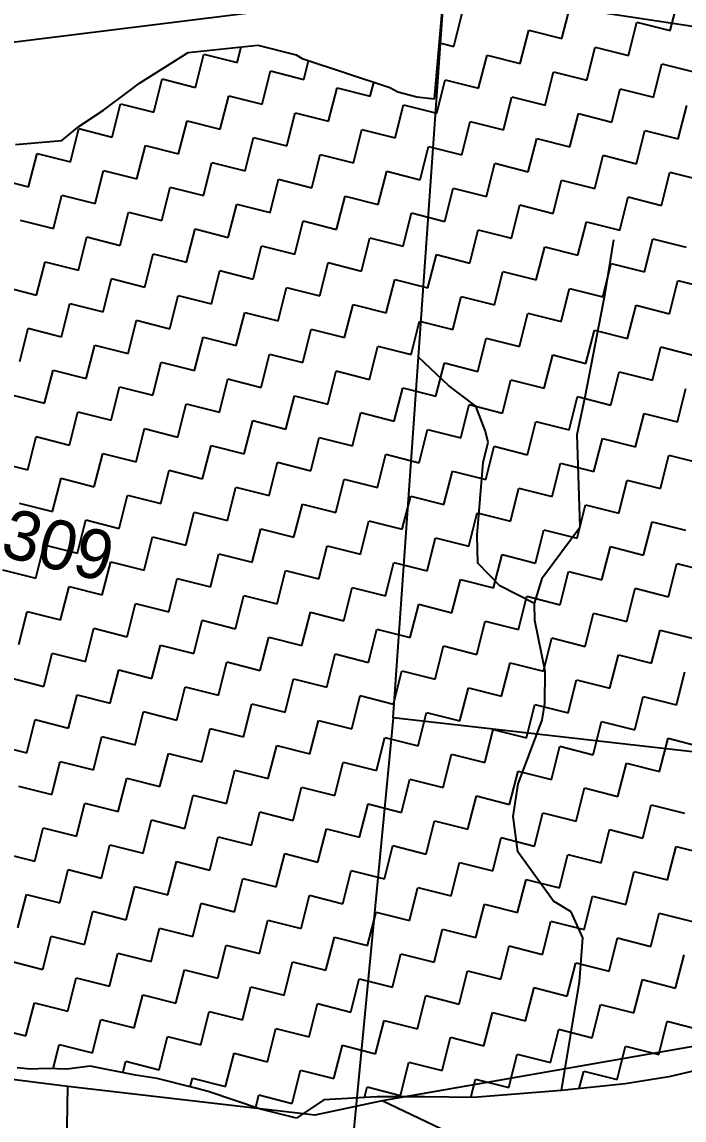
# Model space of a CAD drawing. Header units: metres. Extents: x 281097 to 285452, y 2029380 to 2031700.
# Drawn here: x 282608.5 to 282846.6, y 2030445 to 2030840.1 of the extents above; entities that cross this region are included whole.
import ezdxf
from ezdxf.enums import TextEntityAlignment as Align

# ---------------------------------------------------------------- set-up
doc = ezdxf.new("R2010")
doc.units = ezdxf.units.M
doc.header["$MEASUREMENT"] = 0
for name, color, linetype in [('LINE_WATER', 4, 'Continuous'), ('POLY_HATCH', 12, 'Continuous'), ('POLY_PARCEL', 6, 'Continuous'), ('TEXT_PARCEL', 7, 'Continuous'), ('V_BOUND_LINE', 7, 'Continuous')]:
    doc.layers.add(name, color=color, linetype=linetype)
doc.styles.add('TEXT_MAP', font='', dxfattribs={"height": 2.5})
doc.styles.get('TEXT_MAP').set_extended_font_data('Kruti Dev 050')

msp = doc.modelspace()

# ---------------------------------------------------------------- linework, layer by layer
at = {"layer": 'LINE_WATER'}
for p, q in [((282818.2, 2030742.42), (282821.4, 2030761.67)), ((282811, 2030705.23), (282818.2, 2030742.42)), ((282761.86, 2030709.32), (282751.11, 2030719.5)), ((282771.67, 2030701.82), (282761.86, 2030709.32)), ((282808.19, 2030691.65), (282811, 2030705.23)), ((282775.05, 2030693.16), (282771.67, 2030701.82)), ((282776.22, 2030688.96), (282775.05, 2030693.16)), ((282809.27, 2030658.49), (282808.19, 2030691.65)), ((282774.36, 2030681.63), (282776.22, 2030688.96)), ((282772.18, 2030655.43), (282774.36, 2030681.63)), ((282772.41, 2030645.34), (282772.18, 2030655.43)), ((282795.71, 2030640.19), (282809.27, 2030658.49)), ((282780.39, 2030637.19), (282772.41, 2030645.34)), ((282792.8, 2030630.89), (282795.71, 2030640.19)), ((282792.8, 2030630.89), (282780.39, 2030637.19)), ((282792.91, 2030624.74), (282792.8, 2030630.89)), ((282796.66, 2030606.51), (282792.91, 2030624.74)), ((282796.49, 2030594.85), (282796.66, 2030606.51)), ((282795.56, 2030588.95), (282796.49, 2030594.85)), ((282786.97, 2030566.05), (282795.56, 2030588.95)), ((282785.1, 2030554.26), (282786.97, 2030566.05)), ((282786.89, 2030541.55), (282785.1, 2030554.26)), ((282799.69, 2030523.82), (282786.89, 2030541.55)), ((282805.97, 2030520), (282799.69, 2030523.82)), ((282810.27, 2030510.55), (282805.97, 2030520)), ((282809.04, 2030494.7), (282810.27, 2030510.55)), ((282802.5, 2030455.67), (282809.04, 2030494.7))]:
    msp.add_line(p, q, dxfattribs=at)
at = {"layer": 'POLY_HATCH'}
for p, q in [((282756.86, 2030812.37), (282760.37, 2030852.14)), ((282650.79, 2030818.07), (282668.25, 2030829.12)), ((282668.25, 2030829.12), (282693.34, 2030831.71)), ((282693.34, 2030831.71), (282707.12, 2030828.22)), ((282707.12, 2030828.22), (282709.22, 2030826.88)), ((282709.22, 2030826.88), (282740.78, 2030816.44)), ((282646.76, 2030815.02), (282650.79, 2030818.07)), ((282637.74, 2030808.35), (282646.76, 2030815.02)), ((282740.78, 2030816.44), (282743.65, 2030814.9)), ((282743.65, 2030814.9), (282750.54, 2030813.15)), ((282750.54, 2030813.15), (282756.86, 2030812.37)), ((282756.86, 2030812.37), (282756.86, 2030812.37)), ((282628.91, 2030802.45), (282637.74, 2030808.35)), ((282622.77, 2030797.49), (282628.91, 2030802.45)), ((282606.11, 2030796.01), (282622.77, 2030797.49)), ((282611.56, 2030463.38), (282606.77, 2030463.78)), ((282617.3, 2030463.56), (282611.56, 2030463.38)), ((282624.58, 2030463.34), (282617.3, 2030463.56)), ((282633.01, 2030464.46), (282624.58, 2030463.34)), ((282649.27, 2030461.16), (282633.01, 2030464.46)), ((282858.79, 2030464.67), (282841.13, 2030460.57)), ((282657.12, 2030459.98), (282649.27, 2030461.16)), ((282670.9, 2030456.49), (282657.12, 2030459.98)), ((282825.5, 2030458.1), (282802.5, 2030455.67)), ((282841.13, 2030460.57), (282825.5, 2030458.1)), ((282675.49, 2030455.33), (282670.9, 2030456.49)), ((282694.24, 2030448.95), (282675.49, 2030455.33)), ((282736.11, 2030453.42), (282717.07, 2030452.35)), ((282753.25, 2030453.37), (282736.11, 2030453.42)), ((282770.9, 2030453.18), (282753.25, 2030453.37)), ((282802.5, 2030455.67), (282770.9, 2030453.18)), ((282717.07, 2030452.35), (282707.21, 2030445.73)), ((282707.21, 2030445.73), (282694.24, 2030448.95))]:
    msp.add_line(p, q, dxfattribs=at)
at = {"layer": 'POLY_HATCH', "linetype": 'Continuous'}
for p, q in [((282841.66, 2030836.96), (282844.7, 2030848.94)), ((282802.72, 2030834.09), (282805.75, 2030846.06)), ((282763.78, 2030831.22), (282766.81, 2030843.19)), ((282787.72, 2030825.15), (282790.75, 2030837.12)), ((282790.75, 2030837.12), (282802.72, 2030834.09)), ((282826.66, 2030828.03), (282829.69, 2030840)), ((282829.69, 2030840), (282841.66, 2030836.96)), ((282685.89, 2030825.47), (282687.31, 2030831.09)), ((282758.64, 2030832.52), (282763.78, 2030831.22)), ((282811.66, 2030819.09), (282814.69, 2030831.06)), ((282814.69, 2030831.06), (282826.66, 2030828.03)), ((282670.88, 2030816.53), (282673.91, 2030828.5)), ((282673.91, 2030828.5), (282685.89, 2030825.47)), ((282709.83, 2030819.4), (282711.53, 2030826.12)), ((282772.71, 2030816.21), (282775.75, 2030828.18)), ((282775.75, 2030828.18), (282787.72, 2030825.15)), ((282835.6, 2030813.02), (282838.63, 2030824.99)), ((282838.63, 2030824.99), (282850.6, 2030821.96)), ((282694.82, 2030810.47), (282697.86, 2030822.44)), ((282697.86, 2030822.44), (282709.83, 2030819.4)), ((282796.66, 2030810.15), (282799.69, 2030822.12)), ((282799.69, 2030822.12), (282811.66, 2030819.09)), ((282655.88, 2030807.59), (282658.91, 2030819.56)), ((282658.91, 2030819.56), (282670.88, 2030816.53)), ((282733.77, 2030813.34), (282735.04, 2030818.34)), ((282757.71, 2030807.28), (282760.74, 2030819.25)), ((282760.74, 2030819.25), (282772.71, 2030816.21)), ((282679.82, 2030801.53), (282682.85, 2030813.5)), ((282682.85, 2030813.5), (282694.82, 2030810.47)), ((282718.77, 2030804.4), (282721.8, 2030816.37)), ((282721.8, 2030816.37), (282733.77, 2030813.34)), ((282781.65, 2030801.21), (282784.68, 2030813.18)), ((282784.68, 2030813.18), (282796.66, 2030810.15)), ((282820.6, 2030804.08), (282823.63, 2030816.06)), ((282823.63, 2030816.06), (282835.6, 2030813.02)), ((282640.88, 2030798.65), (282643.91, 2030810.62)), ((282643.91, 2030810.62), (282655.88, 2030807.59)), ((282742.71, 2030798.34), (282745.74, 2030810.31)), ((282745.74, 2030810.31), (282757.71, 2030807.28)), ((282844.54, 2030798.02), (282847.57, 2030809.99)), ((282703.76, 2030795.46), (282706.79, 2030807.43)), ((282706.79, 2030807.43), (282718.77, 2030804.4)), ((282805.59, 2030795.15), (282808.63, 2030807.12)), ((282808.63, 2030807.12), (282820.6, 2030804.08)), ((282625.87, 2030789.72), (282628.9, 2030801.69)), ((282628.9, 2030801.69), (282640.88, 2030798.65)), ((282664.82, 2030792.59), (282667.85, 2030804.56)), ((282667.85, 2030804.56), (282679.82, 2030801.53)), ((282727.7, 2030789.4), (282730.74, 2030801.37)), ((282730.74, 2030801.37), (282742.71, 2030798.34)), ((282766.65, 2030792.27), (282769.68, 2030804.24)), ((282769.68, 2030804.24), (282781.65, 2030801.21)), ((282829.54, 2030789.08), (282832.57, 2030801.05)), ((282832.57, 2030801.05), (282844.54, 2030798.02)), ((282688.76, 2030786.52), (282691.79, 2030798.5)), ((282691.79, 2030798.5), (282703.76, 2030795.46)), ((282790.59, 2030786.21), (282793.62, 2030798.18)), ((282793.62, 2030798.18), (282805.59, 2030795.15)), ((282649.81, 2030783.65), (282652.85, 2030795.62)), ((282652.85, 2030795.62), (282664.82, 2030792.59)), ((282751.65, 2030783.33), (282754.68, 2030795.3)), ((282754.68, 2030795.3), (282766.65, 2030792.27)), ((282610.87, 2030780.78), (282613.9, 2030792.75)), ((282613.9, 2030792.75), (282625.87, 2030789.72)), ((282673.76, 2030777.59), (282676.79, 2030789.56)), ((282676.79, 2030789.56), (282688.76, 2030786.52)), ((282712.7, 2030780.46), (282715.73, 2030792.43)), ((282715.73, 2030792.43), (282727.7, 2030789.4)), ((282775.59, 2030777.27), (282778.62, 2030789.24)), ((282778.62, 2030789.24), (282790.59, 2030786.21)), ((282814.53, 2030780.14), (282817.56, 2030792.11)), ((282817.56, 2030792.11), (282829.54, 2030789.08)), ((282634.81, 2030774.71), (282637.84, 2030786.68)), ((282637.84, 2030786.68), (282649.81, 2030783.65)), ((282736.64, 2030774.4), (282739.67, 2030786.37)), ((282739.67, 2030786.37), (282751.65, 2030783.33)), ((282838.47, 2030774.08), (282841.51, 2030786.05)), ((282841.51, 2030786.05), (282853.48, 2030783.02)), ((282598.9, 2030783.81), (282610.87, 2030780.78)), ((282697.7, 2030771.52), (282700.73, 2030783.49)), ((282700.73, 2030783.49), (282712.7, 2030780.46)), ((282799.53, 2030771.2), (282802.56, 2030783.17)), ((282802.56, 2030783.17), (282814.53, 2030780.14)), ((282619.81, 2030765.77), (282622.84, 2030777.74)), ((282622.84, 2030777.74), (282634.81, 2030774.71)), ((282658.75, 2030768.65), (282661.78, 2030780.62)), ((282661.78, 2030780.62), (282673.76, 2030777.59)), ((282721.64, 2030765.46), (282724.67, 2030777.43)), ((282724.67, 2030777.43), (282736.64, 2030774.4)), ((282760.58, 2030768.33), (282763.62, 2030780.3)), ((282763.62, 2030780.3), (282775.59, 2030777.27)), ((282682.69, 2030762.58), (282685.73, 2030774.55)), ((282685.73, 2030774.55), (282697.7, 2030771.52)), ((282784.53, 2030762.27), (282787.56, 2030774.24)), ((282787.56, 2030774.24), (282799.53, 2030771.2)), ((282823.47, 2030765.14), (282826.5, 2030777.11)), ((282826.5, 2030777.11), (282838.47, 2030774.08)), ((282643.75, 2030759.71), (282646.78, 2030771.68)), ((282646.78, 2030771.68), (282658.75, 2030768.65)), ((282745.58, 2030759.39), (282748.61, 2030771.36)), ((282748.61, 2030771.36), (282760.58, 2030768.33)), ((282607.84, 2030768.81), (282619.81, 2030765.77)), ((282667.69, 2030753.64), (282670.72, 2030765.62)), ((282670.72, 2030765.62), (282682.69, 2030762.58)), ((282706.64, 2030756.52), (282709.67, 2030768.49)), ((282709.67, 2030768.49), (282721.64, 2030765.46)), ((282808.47, 2030756.2), (282811.5, 2030768.17)), ((282811.5, 2030768.17), (282823.47, 2030765.14)), ((282628.75, 2030750.77), (282631.78, 2030762.74)), ((282631.78, 2030762.74), (282643.75, 2030759.71)), ((282730.58, 2030750.45), (282733.61, 2030762.42)), ((282733.61, 2030762.42), (282745.58, 2030759.39)), ((282769.52, 2030753.33), (282772.55, 2030765.3)), ((282772.55, 2030765.3), (282784.53, 2030762.27)), ((282832.41, 2030750.14), (282835.44, 2030762.11)), ((282835.44, 2030762.11), (282847.41, 2030759.07)), ((282691.63, 2030747.58), (282694.66, 2030759.55)), ((282694.66, 2030759.55), (282706.64, 2030756.52)), ((282793.46, 2030747.26), (282796.5, 2030759.23)), ((282796.5, 2030759.23), (282808.47, 2030756.2)), ((282613.74, 2030741.83), (282616.78, 2030753.8)), ((282616.78, 2030753.8), (282628.75, 2030750.77)), ((282652.69, 2030744.71), (282655.72, 2030756.68)), ((282655.72, 2030756.68), (282667.69, 2030753.64)), ((282754.52, 2030744.39), (282757.55, 2030756.36)), ((282757.55, 2030756.36), (282769.52, 2030753.33)), ((282676.63, 2030738.64), (282679.66, 2030750.61)), ((282679.66, 2030750.61), (282691.63, 2030747.58)), ((282715.57, 2030741.51), (282718.61, 2030753.49)), ((282718.61, 2030753.49), (282730.58, 2030750.45)), ((282778.46, 2030738.32), (282781.49, 2030750.29)), ((282781.49, 2030750.29), (282793.46, 2030747.26)), ((282817.41, 2030741.2), (282820.44, 2030753.17)), ((282820.44, 2030753.17), (282832.41, 2030750.14)), ((282637.68, 2030735.77), (282640.72, 2030747.74)), ((282640.72, 2030747.74), (282652.69, 2030744.71)), ((282739.52, 2030735.45), (282742.55, 2030747.42)), ((282742.55, 2030747.42), (282754.52, 2030744.39)), ((282841.35, 2030735.13), (282844.38, 2030747.1)), ((282844.38, 2030747.1), (282856.35, 2030744.07)), ((282601.77, 2030744.86), (282613.74, 2030741.83)), ((282661.63, 2030729.7), (282664.66, 2030741.67)), ((282664.66, 2030741.67), (282676.63, 2030738.64)), ((282700.57, 2030732.58), (282703.6, 2030744.55)), ((282703.6, 2030744.55), (282715.57, 2030741.51)), ((282802.4, 2030732.26), (282805.44, 2030744.23)), ((282805.44, 2030744.23), (282817.41, 2030741.2)), ((282622.68, 2030726.83), (282625.71, 2030738.8)), ((282625.71, 2030738.8), (282637.68, 2030735.77)), ((282724.51, 2030726.51), (282727.55, 2030738.48)), ((282727.55, 2030738.48), (282739.52, 2030735.45)), ((282763.46, 2030729.39), (282766.49, 2030741.36)), ((282766.49, 2030741.36), (282778.46, 2030738.32)), ((282826.34, 2030726.19), (282829.38, 2030738.17)), ((282829.38, 2030738.17), (282841.35, 2030735.13)), ((282685.57, 2030723.64), (282688.6, 2030735.61)), ((282688.6, 2030735.61), (282700.57, 2030732.58)), ((282787.4, 2030723.32), (282790.43, 2030735.29)), ((282790.43, 2030735.29), (282802.4, 2030732.26)), ((282607.68, 2030717.89), (282610.71, 2030729.86)), ((282610.71, 2030729.86), (282622.68, 2030726.83)), ((282646.62, 2030720.76), (282649.66, 2030732.74)), ((282649.66, 2030732.74), (282661.63, 2030729.7)), ((282748.45, 2030720.45), (282751.49, 2030732.42)), ((282751.49, 2030732.42), (282763.46, 2030729.39)), ((282670.56, 2030714.7), (282673.6, 2030726.67)), ((282673.6, 2030726.67), (282685.57, 2030723.64)), ((282709.51, 2030717.57), (282712.54, 2030729.54)), ((282712.54, 2030729.54), (282724.51, 2030726.51)), ((282772.4, 2030714.38), (282775.43, 2030726.35)), ((282775.43, 2030726.35), (282787.4, 2030723.32)), ((282811.34, 2030717.26), (282814.37, 2030729.23)), ((282814.37, 2030729.23), (282826.34, 2030726.19)), ((282631.62, 2030711.83), (282634.65, 2030723.8)), ((282634.65, 2030723.8), (282646.62, 2030720.76)), ((282733.45, 2030711.51), (282736.48, 2030723.48)), ((282736.48, 2030723.48), (282748.45, 2030720.45)), ((282835.28, 2030711.19), (282838.32, 2030723.16)), ((282838.32, 2030723.16), (282850.29, 2030720.13)), ((282694.51, 2030708.63), (282697.54, 2030720.61)), ((282697.54, 2030720.61), (282709.51, 2030717.57)), ((282796.34, 2030708.32), (282799.37, 2030720.29)), ((282799.37, 2030720.29), (282811.34, 2030717.26)), ((282616.62, 2030702.89), (282619.65, 2030714.86)), ((282619.65, 2030714.86), (282631.62, 2030711.83)), ((282655.56, 2030705.76), (282658.59, 2030717.73)), ((282658.59, 2030717.73), (282670.56, 2030714.7)), ((282718.45, 2030702.57), (282721.48, 2030714.54)), ((282721.48, 2030714.54), (282733.45, 2030711.51)), ((282757.39, 2030705.44), (282760.43, 2030717.41)), ((282760.43, 2030717.41), (282772.4, 2030714.38)), ((282820.28, 2030702.25), (282823.31, 2030714.22)), ((282823.31, 2030714.22), (282835.28, 2030711.19)), ((282679.5, 2030699.7), (282682.54, 2030711.67)), ((282682.54, 2030711.67), (282694.51, 2030708.63)), ((282781.33, 2030699.38), (282784.37, 2030711.35)), ((282784.37, 2030711.35), (282796.34, 2030708.32)), ((282640.56, 2030696.82), (282643.59, 2030708.79)), ((282643.59, 2030708.79), (282655.56, 2030705.76)), ((282742.39, 2030696.51), (282745.42, 2030708.48)), ((282745.42, 2030708.48), (282757.39, 2030705.44)), ((282844.22, 2030696.19), (282847.25, 2030708.16)), ((282604.65, 2030705.92), (282616.62, 2030702.89)), ((282664.5, 2030690.76), (282667.53, 2030702.73)), ((282667.53, 2030702.73), (282679.5, 2030699.7)), ((282703.44, 2030693.63), (282706.48, 2030705.6)), ((282706.48, 2030705.6), (282718.45, 2030702.57)), ((282766.33, 2030690.44), (282769.36, 2030702.41)), ((282769.36, 2030702.41), (282781.33, 2030699.38)), ((282805.28, 2030693.31), (282808.31, 2030705.29)), ((282808.31, 2030705.29), (282820.28, 2030702.25)), ((282625.55, 2030687.88), (282628.59, 2030699.85)), ((282628.59, 2030699.85), (282640.56, 2030696.82)), ((282727.39, 2030687.57), (282730.42, 2030699.54)), ((282730.42, 2030699.54), (282742.39, 2030696.51)), ((282829.22, 2030687.25), (282832.25, 2030699.22)), ((282832.25, 2030699.22), (282844.22, 2030696.19)), ((282688.44, 2030684.69), (282691.47, 2030696.66)), ((282691.47, 2030696.66), (282703.44, 2030693.63)), ((282790.27, 2030684.38), (282793.31, 2030696.35)), ((282793.31, 2030696.35), (282805.28, 2030693.31)), ((282610.55, 2030678.95), (282613.58, 2030690.92)), ((282613.58, 2030690.92), (282625.55, 2030687.88)), ((282649.5, 2030681.82), (282652.53, 2030693.79)), ((282652.53, 2030693.79), (282664.5, 2030690.76)), ((282712.38, 2030678.63), (282715.42, 2030690.6)), ((282715.42, 2030690.6), (282727.39, 2030687.57)), ((282751.33, 2030681.5), (282754.36, 2030693.47)), ((282754.36, 2030693.47), (282766.33, 2030690.44)), ((282673.44, 2030675.75), (282676.47, 2030687.73)), ((282676.47, 2030687.73), (282688.44, 2030684.69)), ((282775.27, 2030675.44), (282778.3, 2030687.41)), ((282778.3, 2030687.41), (282790.27, 2030684.38)), ((282814.21, 2030678.31), (282817.25, 2030690.28)), ((282817.25, 2030690.28), (282829.22, 2030687.25)), ((282634.49, 2030672.88), (282637.53, 2030684.85)), ((282637.53, 2030684.85), (282649.5, 2030681.82)), ((282736.33, 2030672.56), (282739.36, 2030684.53)), ((282739.36, 2030684.53), (282751.33, 2030681.5)), ((282838.16, 2030672.25), (282841.19, 2030684.22)), ((282841.19, 2030684.22), (282853.16, 2030681.18)), ((282598.58, 2030681.98), (282610.55, 2030678.95)), ((282658.44, 2030666.82), (282661.47, 2030678.79)), ((282661.47, 2030678.79), (282673.44, 2030675.75)), ((282697.38, 2030669.69), (282700.41, 2030681.66)), ((282700.41, 2030681.66), (282712.38, 2030678.63)), ((282760.27, 2030666.5), (282763.3, 2030678.47)), ((282763.3, 2030678.47), (282775.27, 2030675.44)), ((282799.21, 2030669.37), (282802.24, 2030681.34)), ((282802.24, 2030681.34), (282814.21, 2030678.31)), ((282619.49, 2030663.94), (282622.52, 2030675.91)), ((282622.52, 2030675.91), (282634.49, 2030672.88)), ((282721.32, 2030663.63), (282724.35, 2030675.6)), ((282724.35, 2030675.6), (282736.33, 2030672.56)), ((282823.15, 2030663.31), (282826.19, 2030675.28)), ((282826.19, 2030675.28), (282838.16, 2030672.25)), ((282682.38, 2030660.75), (282685.41, 2030672.72)), ((282685.41, 2030672.72), (282697.38, 2030669.69)), ((282784.21, 2030660.43), (282787.24, 2030672.4)), ((282787.24, 2030672.4), (282799.21, 2030669.37)), ((282607.52, 2030666.97), (282619.49, 2030663.94)), ((282643.43, 2030657.88), (282646.46, 2030669.85)), ((282646.46, 2030669.85), (282658.44, 2030666.82)), ((282706.32, 2030654.69), (282709.35, 2030666.66)), ((282709.35, 2030666.66), (282721.32, 2030663.63)), ((282745.26, 2030657.56), (282748.3, 2030669.53)), ((282748.3, 2030669.53), (282760.27, 2030666.5)), ((282667.37, 2030651.81), (282670.41, 2030663.78)), ((282670.41, 2030663.78), (282682.38, 2030660.75)), ((282769.21, 2030651.5), (282772.24, 2030663.47)), ((282772.24, 2030663.47), (282784.21, 2030660.43)), ((282808.15, 2030654.37), (282811.18, 2030666.34)), ((282811.18, 2030666.34), (282823.15, 2030663.31)), ((282628.43, 2030648.94), (282631.46, 2030660.91)), ((282631.46, 2030660.91), (282643.43, 2030657.88)), ((282730.26, 2030648.62), (282733.29, 2030660.59)), ((282733.29, 2030660.59), (282745.26, 2030657.56)), ((282832.09, 2030648.3), (282835.12, 2030660.28)), ((282835.12, 2030660.28), (282847.1, 2030657.24)), ((282652.37, 2030642.87), (282655.4, 2030654.85)), ((282655.4, 2030654.85), (282667.37, 2030651.81)), ((282691.32, 2030645.75), (282694.35, 2030657.72)), ((282694.35, 2030657.72), (282706.32, 2030654.69)), ((282793.15, 2030645.43), (282796.18, 2030657.4)), ((282796.18, 2030657.4), (282808.15, 2030654.37)), ((282613.43, 2030640), (282616.46, 2030651.97)), ((282616.46, 2030651.97), (282628.43, 2030648.94)), ((282715.26, 2030639.68), (282718.29, 2030651.65)), ((282718.29, 2030651.65), (282730.26, 2030648.62)), ((282754.2, 2030642.56), (282757.23, 2030654.53)), ((282757.23, 2030654.53), (282769.21, 2030651.5)), ((282817.09, 2030639.37), (282820.12, 2030651.34)), ((282820.12, 2030651.34), (282832.09, 2030648.3)), ((282676.31, 2030636.81), (282679.34, 2030648.78)), ((282679.34, 2030648.78), (282691.32, 2030645.75)), ((282778.14, 2030636.49), (282781.18, 2030648.46)), ((282781.18, 2030648.46), (282793.15, 2030645.43)), ((282601.45, 2030643.03), (282613.43, 2030640)), ((282637.37, 2030633.94), (282640.4, 2030645.91)), ((282640.4, 2030645.91), (282652.37, 2030642.87)), ((282739.2, 2030633.62), (282742.23, 2030645.59)), ((282742.23, 2030645.59), (282754.2, 2030642.56)), ((282841.03, 2030633.3), (282844.06, 2030645.27)), ((282844.06, 2030645.27), (282856.03, 2030642.24)), ((282661.31, 2030627.87), (282664.34, 2030639.84)), ((282664.34, 2030639.84), (282676.31, 2030636.81)), ((282700.25, 2030630.74), (282703.29, 2030642.72)), ((282703.29, 2030642.72), (282715.26, 2030639.68)), ((282763.14, 2030627.55), (282766.17, 2030639.52)), ((282766.17, 2030639.52), (282778.14, 2030636.49)), ((282802.09, 2030630.43), (282805.12, 2030642.4)), ((282805.12, 2030642.4), (282817.09, 2030639.37)), ((282622.36, 2030625), (282625.4, 2030636.97)), ((282625.4, 2030636.97), (282637.37, 2030633.94)), ((282724.2, 2030624.68), (282727.23, 2030636.65)), ((282727.23, 2030636.65), (282739.2, 2030633.62)), ((282826.03, 2030624.36), (282829.06, 2030636.33)), ((282829.06, 2030636.33), (282841.03, 2030633.3)), ((282685.25, 2030621.81), (282688.28, 2030633.78)), ((282688.28, 2030633.78), (282700.25, 2030630.74)), ((282787.08, 2030621.49), (282790.11, 2030633.46)), ((282790.11, 2030633.46), (282802.09, 2030630.43)), ((282607.36, 2030616.06), (282610.39, 2030628.03)), ((282610.39, 2030628.03), (282622.36, 2030625)), ((282646.31, 2030618.93), (282649.34, 2030630.9)), ((282649.34, 2030630.9), (282661.31, 2030627.87)), ((282709.19, 2030615.74), (282712.22, 2030627.71)), ((282712.22, 2030627.71), (282724.2, 2030624.68)), ((282748.14, 2030618.62), (282751.17, 2030630.59)), ((282751.17, 2030630.59), (282763.14, 2030627.55)), ((282811.02, 2030615.42), (282814.06, 2030627.4)), ((282814.06, 2030627.4), (282826.03, 2030624.36)), ((282670.25, 2030612.87), (282673.28, 2030624.84)), ((282673.28, 2030624.84), (282685.25, 2030621.81)), ((282772.08, 2030612.55), (282775.11, 2030624.52)), ((282775.11, 2030624.52), (282787.08, 2030621.49)), ((282631.3, 2030609.99), (282634.33, 2030621.96)), ((282634.33, 2030621.96), (282646.31, 2030618.93)), ((282733.13, 2030609.68), (282736.17, 2030621.65)), ((282736.17, 2030621.65), (282748.14, 2030618.62)), ((282834.97, 2030609.36), (282838, 2030621.33)), ((282838, 2030621.33), (282849.97, 2030618.3)), ((282655.24, 2030603.93), (282658.28, 2030615.9)), ((282658.28, 2030615.9), (282670.25, 2030612.87)), ((282694.19, 2030606.8), (282697.22, 2030618.77)), ((282697.22, 2030618.77), (282709.19, 2030615.74)), ((282757.08, 2030603.61), (282760.11, 2030615.58)), ((282760.11, 2030615.58), (282772.08, 2030612.55)), ((282796.02, 2030606.49), (282799.05, 2030618.46)), ((282799.05, 2030618.46), (282811.02, 2030615.42)), ((282616.3, 2030601.06), (282619.33, 2030613.03)), ((282619.33, 2030613.03), (282631.3, 2030609.99)), ((282718.13, 2030600.74), (282721.16, 2030612.71)), ((282721.16, 2030612.71), (282733.13, 2030609.68)), ((282819.96, 2030600.42), (282822.99, 2030612.39)), ((282822.99, 2030612.39), (282834.97, 2030609.36)), ((282679.19, 2030597.86), (282682.22, 2030609.84)), ((282682.22, 2030609.84), (282694.19, 2030606.8)), ((282781.02, 2030597.55), (282784.05, 2030609.52)), ((282784.05, 2030609.52), (282796.02, 2030606.49)), ((282604.33, 2030604.09), (282616.3, 2030601.06)), ((282640.24, 2030594.99), (282643.27, 2030606.96)), ((282643.27, 2030606.96), (282655.24, 2030603.93)), ((282703.13, 2030591.8), (282706.16, 2030603.77)), ((282706.16, 2030603.77), (282718.13, 2030600.74)), ((282742.07, 2030594.67), (282745.1, 2030606.64)), ((282745.1, 2030606.64), (282757.08, 2030603.61)), ((282804.96, 2030591.48), (282807.99, 2030603.45)), ((282807.99, 2030603.45), (282819.96, 2030600.42)), ((282843.9, 2030594.36), (282846.94, 2030606.33)), ((282664.18, 2030588.93), (282667.21, 2030600.9)), ((282667.21, 2030600.9), (282679.19, 2030597.86)), ((282766.01, 2030588.61), (282769.05, 2030600.58)), ((282769.05, 2030600.58), (282781.02, 2030597.55)), ((282625.24, 2030586.05), (282628.27, 2030598.02)), ((282628.27, 2030598.02), (282640.24, 2030594.99)), ((282727.07, 2030585.74), (282730.1, 2030597.71)), ((282730.1, 2030597.71), (282742.07, 2030594.67)), ((282828.9, 2030585.42), (282831.93, 2030597.39)), ((282831.93, 2030597.39), (282843.9, 2030594.36)), ((282649.18, 2030579.99), (282652.21, 2030591.96)), ((282652.21, 2030591.96), (282664.18, 2030588.93)), ((282688.12, 2030582.86), (282691.16, 2030594.83)), ((282691.16, 2030594.83), (282703.13, 2030591.8)), ((282751.01, 2030579.67), (282754.04, 2030591.64)), ((282754.04, 2030591.64), (282766.01, 2030588.61)), ((282789.96, 2030582.54), (282792.99, 2030594.51)), ((282792.99, 2030594.51), (282804.96, 2030591.48)), ((282610.23, 2030577.11), (282613.27, 2030589.08)), ((282613.27, 2030589.08), (282625.24, 2030586.05)), ((282712.07, 2030576.8), (282715.1, 2030588.77)), ((282715.1, 2030588.77), (282727.07, 2030585.74)), ((282813.9, 2030576.48), (282816.93, 2030588.45)), ((282816.93, 2030588.45), (282828.9, 2030585.42)), ((282673.12, 2030573.92), (282676.15, 2030585.89)), ((282676.15, 2030585.89), (282688.12, 2030582.86)), ((282774.95, 2030573.61), (282777.99, 2030585.58)), ((282777.99, 2030585.58), (282789.96, 2030582.54)), ((282598.26, 2030580.15), (282610.23, 2030577.11)), ((282634.18, 2030571.05), (282637.21, 2030583.02)), ((282637.21, 2030583.02), (282649.18, 2030579.99)), ((282697.06, 2030567.86), (282700.1, 2030579.83)), ((282700.1, 2030579.83), (282712.07, 2030576.8)), ((282736.01, 2030570.73), (282739.04, 2030582.7)), ((282739.04, 2030582.7), (282751.01, 2030579.67)), ((282837.84, 2030570.41), (282840.87, 2030582.39)), ((282840.87, 2030582.39), (282852.84, 2030579.35)), ((282658.12, 2030564.98), (282661.15, 2030576.96)), ((282661.15, 2030576.96), (282673.12, 2030573.92)), ((282759.95, 2030564.67), (282762.98, 2030576.64)), ((282762.98, 2030576.64), (282774.95, 2030573.61)), ((282798.89, 2030567.54), (282801.93, 2030579.51)), ((282801.93, 2030579.51), (282813.9, 2030576.48)), ((282619.17, 2030562.11), (282622.21, 2030574.08)), ((282622.21, 2030574.08), (282634.18, 2030571.05)), ((282721, 2030561.79), (282724.04, 2030573.76)), ((282724.04, 2030573.76), (282736.01, 2030570.73)), ((282822.84, 2030561.48), (282825.87, 2030573.45)), ((282825.87, 2030573.45), (282837.84, 2030570.41)), ((282643.11, 2030556.05), (282646.15, 2030568.02)), ((282646.15, 2030568.02), (282658.12, 2030564.98)), ((282682.06, 2030558.92), (282685.09, 2030570.89)), ((282685.09, 2030570.89), (282697.06, 2030567.86)), ((282783.89, 2030558.6), (282786.92, 2030570.57)), ((282786.92, 2030570.57), (282798.89, 2030567.54)), ((282607.2, 2030565.14), (282619.17, 2030562.11)), ((282706, 2030552.85), (282709.03, 2030564.83)), ((282709.03, 2030564.83), (282721, 2030561.79)), ((282744.95, 2030555.73), (282747.98, 2030567.7)), ((282747.98, 2030567.7), (282759.95, 2030564.67)), ((282807.83, 2030552.54), (282810.87, 2030564.51)), ((282810.87, 2030564.51), (282822.84, 2030561.48)), ((282667.06, 2030549.98), (282670.09, 2030561.95)), ((282670.09, 2030561.95), (282682.06, 2030558.92)), ((282768.89, 2030549.66), (282771.92, 2030561.63)), ((282771.92, 2030561.63), (282783.89, 2030558.6)), ((282628.11, 2030547.11), (282631.14, 2030559.08)), ((282631.14, 2030559.08), (282643.11, 2030556.05)), ((282729.94, 2030546.79), (282732.98, 2030558.76)), ((282732.98, 2030558.76), (282744.95, 2030555.73)), ((282831.77, 2030546.47), (282834.81, 2030558.44)), ((282834.81, 2030558.44), (282846.78, 2030555.41)), ((282652.05, 2030541.04), (282655.09, 2030553.01)), ((282655.09, 2030553.01), (282667.06, 2030549.98)), ((282691, 2030543.92), (282694.03, 2030555.89)), ((282694.03, 2030555.89), (282706, 2030552.85)), ((282753.88, 2030540.73), (282756.92, 2030552.7)), ((282756.92, 2030552.7), (282768.89, 2030549.66)), ((282792.83, 2030543.6), (282795.86, 2030555.57)), ((282795.86, 2030555.57), (282807.83, 2030552.54)), ((282613.11, 2030538.17), (282616.14, 2030550.14)), ((282616.14, 2030550.14), (282628.11, 2030547.11)), ((282714.94, 2030537.85), (282717.97, 2030549.82)), ((282717.97, 2030549.82), (282729.94, 2030546.79)), ((282816.77, 2030537.53), (282819.8, 2030549.51)), ((282819.8, 2030549.51), (282831.77, 2030546.47)), ((282675.99, 2030534.98), (282679.03, 2030546.95)), ((282679.03, 2030546.95), (282691, 2030543.92)), ((282777.83, 2030534.66), (282780.86, 2030546.63)), ((282780.86, 2030546.63), (282792.83, 2030543.6)), ((282601.14, 2030541.2), (282613.11, 2030538.17)), ((282637.05, 2030532.1), (282640.08, 2030544.08)), ((282640.08, 2030544.08), (282652.05, 2030541.04)), ((282699.94, 2030528.91), (282702.97, 2030540.88)), ((282702.97, 2030540.88), (282714.94, 2030537.85)), ((282738.88, 2030531.79), (282741.91, 2030543.76)), ((282741.91, 2030543.76), (282753.88, 2030540.73)), ((282801.77, 2030528.6), (282804.8, 2030540.57)), ((282804.8, 2030540.57), (282816.77, 2030537.53)), ((282840.71, 2030531.47), (282843.75, 2030543.44)), ((282843.75, 2030543.44), (282855.72, 2030540.41)), ((282660.99, 2030526.04), (282664.02, 2030538.01)), ((282664.02, 2030538.01), (282675.99, 2030534.98)), ((282762.82, 2030525.72), (282765.86, 2030537.69)), ((282765.86, 2030537.69), (282777.83, 2030534.66)), ((282622.05, 2030523.17), (282625.08, 2030535.14)), ((282625.08, 2030535.14), (282637.05, 2030532.1)), ((282723.88, 2030522.85), (282726.91, 2030534.82)), ((282726.91, 2030534.82), (282738.88, 2030531.79)), ((282825.71, 2030522.53), (282828.74, 2030534.5)), ((282828.74, 2030534.5), (282840.71, 2030531.47)), ((282645.99, 2030517.1), (282649.02, 2030529.07)), ((282649.02, 2030529.07), (282660.99, 2030526.04)), ((282684.93, 2030519.97), (282687.97, 2030531.95)), ((282687.97, 2030531.95), (282699.94, 2030528.91)), ((282747.82, 2030516.78), (282750.85, 2030528.75)), ((282750.85, 2030528.75), (282762.82, 2030525.72)), ((282786.76, 2030519.66), (282789.8, 2030531.63)), ((282789.8, 2030531.63), (282801.77, 2030528.6)), ((282607.04, 2030514.23), (282610.08, 2030526.2)), ((282610.08, 2030526.2), (282622.05, 2030523.17)), ((282708.87, 2030513.91), (282711.91, 2030525.88)), ((282711.91, 2030525.88), (282723.88, 2030522.85)), ((282810.71, 2030513.59), (282813.74, 2030525.56)), ((282813.74, 2030525.56), (282825.71, 2030522.53)), ((282669.93, 2030511.04), (282672.96, 2030523.01)), ((282672.96, 2030523.01), (282684.93, 2030519.97)), ((282771.76, 2030510.72), (282774.79, 2030522.69)), ((282774.79, 2030522.69), (282786.76, 2030519.66)), ((282630.99, 2030508.16), (282634.02, 2030520.13)), ((282634.02, 2030520.13), (282645.99, 2030517.1)), ((282693.87, 2030504.97), (282696.9, 2030516.94)), ((282696.9, 2030516.94), (282708.87, 2030513.91)), ((282732.82, 2030507.85), (282735.85, 2030519.82)), ((282735.85, 2030519.82), (282747.82, 2030516.78)), ((282795.7, 2030504.65), (282798.74, 2030516.63)), ((282798.74, 2030516.63), (282810.71, 2030513.59)), ((282834.65, 2030507.53), (282837.68, 2030519.5)), ((282837.68, 2030519.5), (282849.65, 2030516.47)), ((282654.93, 2030502.1), (282657.96, 2030514.07)), ((282657.96, 2030514.07), (282669.93, 2030511.04)), ((282756.76, 2030501.78), (282759.79, 2030513.75)), ((282759.79, 2030513.75), (282771.76, 2030510.72)), ((282615.98, 2030499.22), (282619.01, 2030511.19)), ((282619.01, 2030511.19), (282630.99, 2030508.16)), ((282717.81, 2030498.91), (282720.85, 2030510.88)), ((282720.85, 2030510.88), (282732.82, 2030507.85)), ((282819.65, 2030498.59), (282822.68, 2030510.56)), ((282822.68, 2030510.56), (282834.65, 2030507.53)), ((282639.92, 2030493.16), (282642.96, 2030505.13)), ((282642.96, 2030505.13), (282654.93, 2030502.1)), ((282678.87, 2030496.03), (282681.9, 2030508)), ((282681.9, 2030508), (282693.87, 2030504.97)), ((282741.76, 2030492.84), (282744.79, 2030504.81)), ((282744.79, 2030504.81), (282756.76, 2030501.78)), ((282780.7, 2030495.72), (282783.73, 2030507.69)), ((282783.73, 2030507.69), (282795.7, 2030504.65)), ((282604.01, 2030502.26), (282615.98, 2030499.22)), ((282702.81, 2030489.97), (282705.84, 2030501.94)), ((282705.84, 2030501.94), (282717.81, 2030498.91)), ((282804.64, 2030489.65), (282807.67, 2030501.62)), ((282807.67, 2030501.62), (282819.65, 2030498.59)), ((282843.59, 2030492.52), (282846.62, 2030504.5)), ((282663.87, 2030487.09), (282666.9, 2030499.07)), ((282666.9, 2030499.07), (282678.87, 2030496.03)), ((282765.7, 2030486.78), (282768.73, 2030498.75)), ((282768.73, 2030498.75), (282780.7, 2030495.72)), ((282624.92, 2030484.22), (282627.95, 2030496.19)), ((282627.95, 2030496.19), (282639.92, 2030493.16)), ((282687.81, 2030481.03), (282690.84, 2030493)), ((282690.84, 2030493), (282702.81, 2030489.97)), ((282726.75, 2030483.9), (282729.78, 2030495.87)), ((282729.78, 2030495.87), (282741.76, 2030492.84)), ((282828.58, 2030483.59), (282831.62, 2030495.56)), ((282831.62, 2030495.56), (282843.59, 2030492.52)), ((282648.86, 2030478.16), (282651.89, 2030490.13)), ((282651.89, 2030490.13), (282663.87, 2030487.09)), ((282750.69, 2030477.84), (282753.73, 2030489.81)), ((282753.73, 2030489.81), (282765.7, 2030486.78)), ((282789.64, 2030480.71), (282792.67, 2030492.68)), ((282792.67, 2030492.68), (282804.64, 2030489.65)), ((282609.92, 2030475.28), (282612.95, 2030487.25)), ((282612.95, 2030487.25), (282624.92, 2030484.22)), ((282711.75, 2030474.97), (282714.78, 2030486.94)), ((282714.78, 2030486.94), (282726.75, 2030483.9)), ((282813.58, 2030474.65), (282816.61, 2030486.62)), ((282816.61, 2030486.62), (282828.58, 2030483.59)), ((282633.86, 2030469.22), (282636.89, 2030481.19)), ((282636.89, 2030481.19), (282648.86, 2030478.16)), ((282672.8, 2030472.09), (282675.84, 2030484.06)), ((282675.84, 2030484.06), (282687.81, 2030481.03)), ((282774.64, 2030471.77), (282777.67, 2030483.74)), ((282777.67, 2030483.74), (282789.64, 2030480.71)), ((282597.95, 2030478.31), (282609.92, 2030475.28)), ((282696.75, 2030466.03), (282699.78, 2030478)), ((282699.78, 2030478), (282711.75, 2030474.97)), ((282735.69, 2030468.9), (282738.72, 2030480.87)), ((282738.72, 2030480.87), (282750.69, 2030477.84)), ((282798.58, 2030465.71), (282801.61, 2030477.68)), ((282801.61, 2030477.68), (282813.58, 2030474.65)), ((282837.52, 2030468.58), (282840.55, 2030480.55)), ((282840.55, 2030480.55), (282852.53, 2030477.52)), ((282657.8, 2030463.15), (282660.83, 2030475.12)), ((282660.83, 2030475.12), (282672.8, 2030472.09)), ((282759.63, 2030462.84), (282762.66, 2030474.81)), ((282762.66, 2030474.81), (282774.64, 2030471.77)), ((282619.67, 2030463.49), (282621.89, 2030472.25)), ((282621.89, 2030472.25), (282633.86, 2030469.22)), ((282720.69, 2030459.96), (282723.72, 2030471.93)), ((282723.72, 2030471.93), (282735.69, 2030468.9)), ((282822.52, 2030459.64), (282825.55, 2030471.62)), ((282825.55, 2030471.62), (282837.52, 2030468.58)), ((282644.79, 2030462.07), (282645.83, 2030466.19)), ((282645.83, 2030466.19), (282657.8, 2030463.15)), ((282681.74, 2030457.09), (282684.77, 2030469.06)), ((282684.77, 2030469.06), (282696.75, 2030466.03)), ((282744.63, 2030453.9), (282747.66, 2030465.87)), ((282747.66, 2030465.87), (282759.63, 2030462.84)), ((282783.57, 2030456.77), (282786.61, 2030468.74)), ((282786.61, 2030468.74), (282798.58, 2030465.71)), ((282705.68, 2030451.02), (282708.72, 2030462.99)), ((282708.72, 2030462.99), (282720.69, 2030459.96)), ((282808.94, 2030456.35), (282810.55, 2030462.68)), ((282810.55, 2030462.68), (282822.52, 2030459.64)), ((282668.98, 2030456.98), (282669.77, 2030460.12)), ((282669.77, 2030460.12), (282681.74, 2030457.09)), ((282769.93, 2030453.19), (282771.6, 2030459.8)), ((282771.6, 2030459.8), (282783.57, 2030456.77)), ((282692.56, 2030449.52), (282693.71, 2030454.06)), ((282693.71, 2030454.06), (282705.68, 2030451.02)), ((282731.71, 2030453.18), (282732.66, 2030456.93)), ((282732.66, 2030456.93), (282744.63, 2030453.9))]:
    msp.add_line(p, q, dxfattribs=at)
at = {"layer": 'POLY_PARCEL'}
for p, q in [((282581.58, 2030829.89), (282760.37, 2030852.14)), ((282742.05, 2030589.77), (282760.37, 2030852.14)), ((282760.37, 2030852.14), (282861.15, 2030836.77)), ((282742.05, 2030589.77), (282725.45, 2030417.57)), ((282904.32, 2030571.28), (282742.05, 2030589.77)), ((282624.4, 2030419.42), (282625, 2030457.12)), ((282773.39, 2030435.12), (282737.99, 2030451.97))]:
    msp.add_line(p, q, dxfattribs=at)
at = {"layer": 'V_BOUND_LINE'}
for p, q in [((282625, 2030457.12), (282361.64, 2030490.18)), ((282905.81, 2030481.21), (282737.99, 2030451.97)), ((282713.77, 2030446.76), (282625, 2030457.12)), ((282737.99, 2030451.97), (282713.77, 2030446.76))]:
    msp.add_line(p, q, dxfattribs=at)

# ---------------------------------------------------------------- texts
at = {"layer": 'TEXT_PARCEL', "style": 'TEXT_MAP'}
msp.add_text('309', height=17.782, rotation=345.7852, dxfattribs=at).set_placement((282621.58, 2030651.94), align=Align.MIDDLE)

doc.saveas('drawing.dxf')
